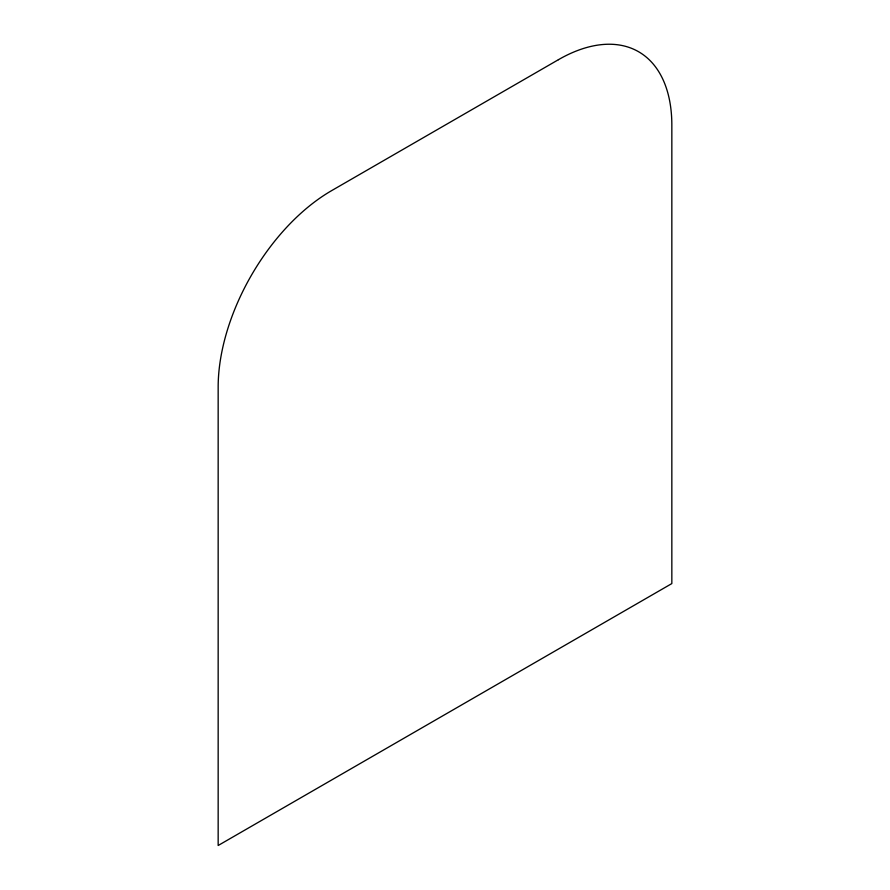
<?xml version="1.0" encoding="UTF-8"?>
<svg xmlns="http://www.w3.org/2000/svg" width="890" height="890" viewBox="0 0 890 890"><rect width="100%" height="100%" fill="white"/><g stroke="black" fill="none" stroke-linecap="round" stroke-linejoin="round"><path stroke-width="1.33" d="M558.419 59.697L331.581 190.66A160.4 92.605 -60 0 0 218.161 387.117L218.161 845.5L671.839 583.573L671.839 125.178A160.4 92.605 -60 0 0 558.419 59.697"/></g></svg>
